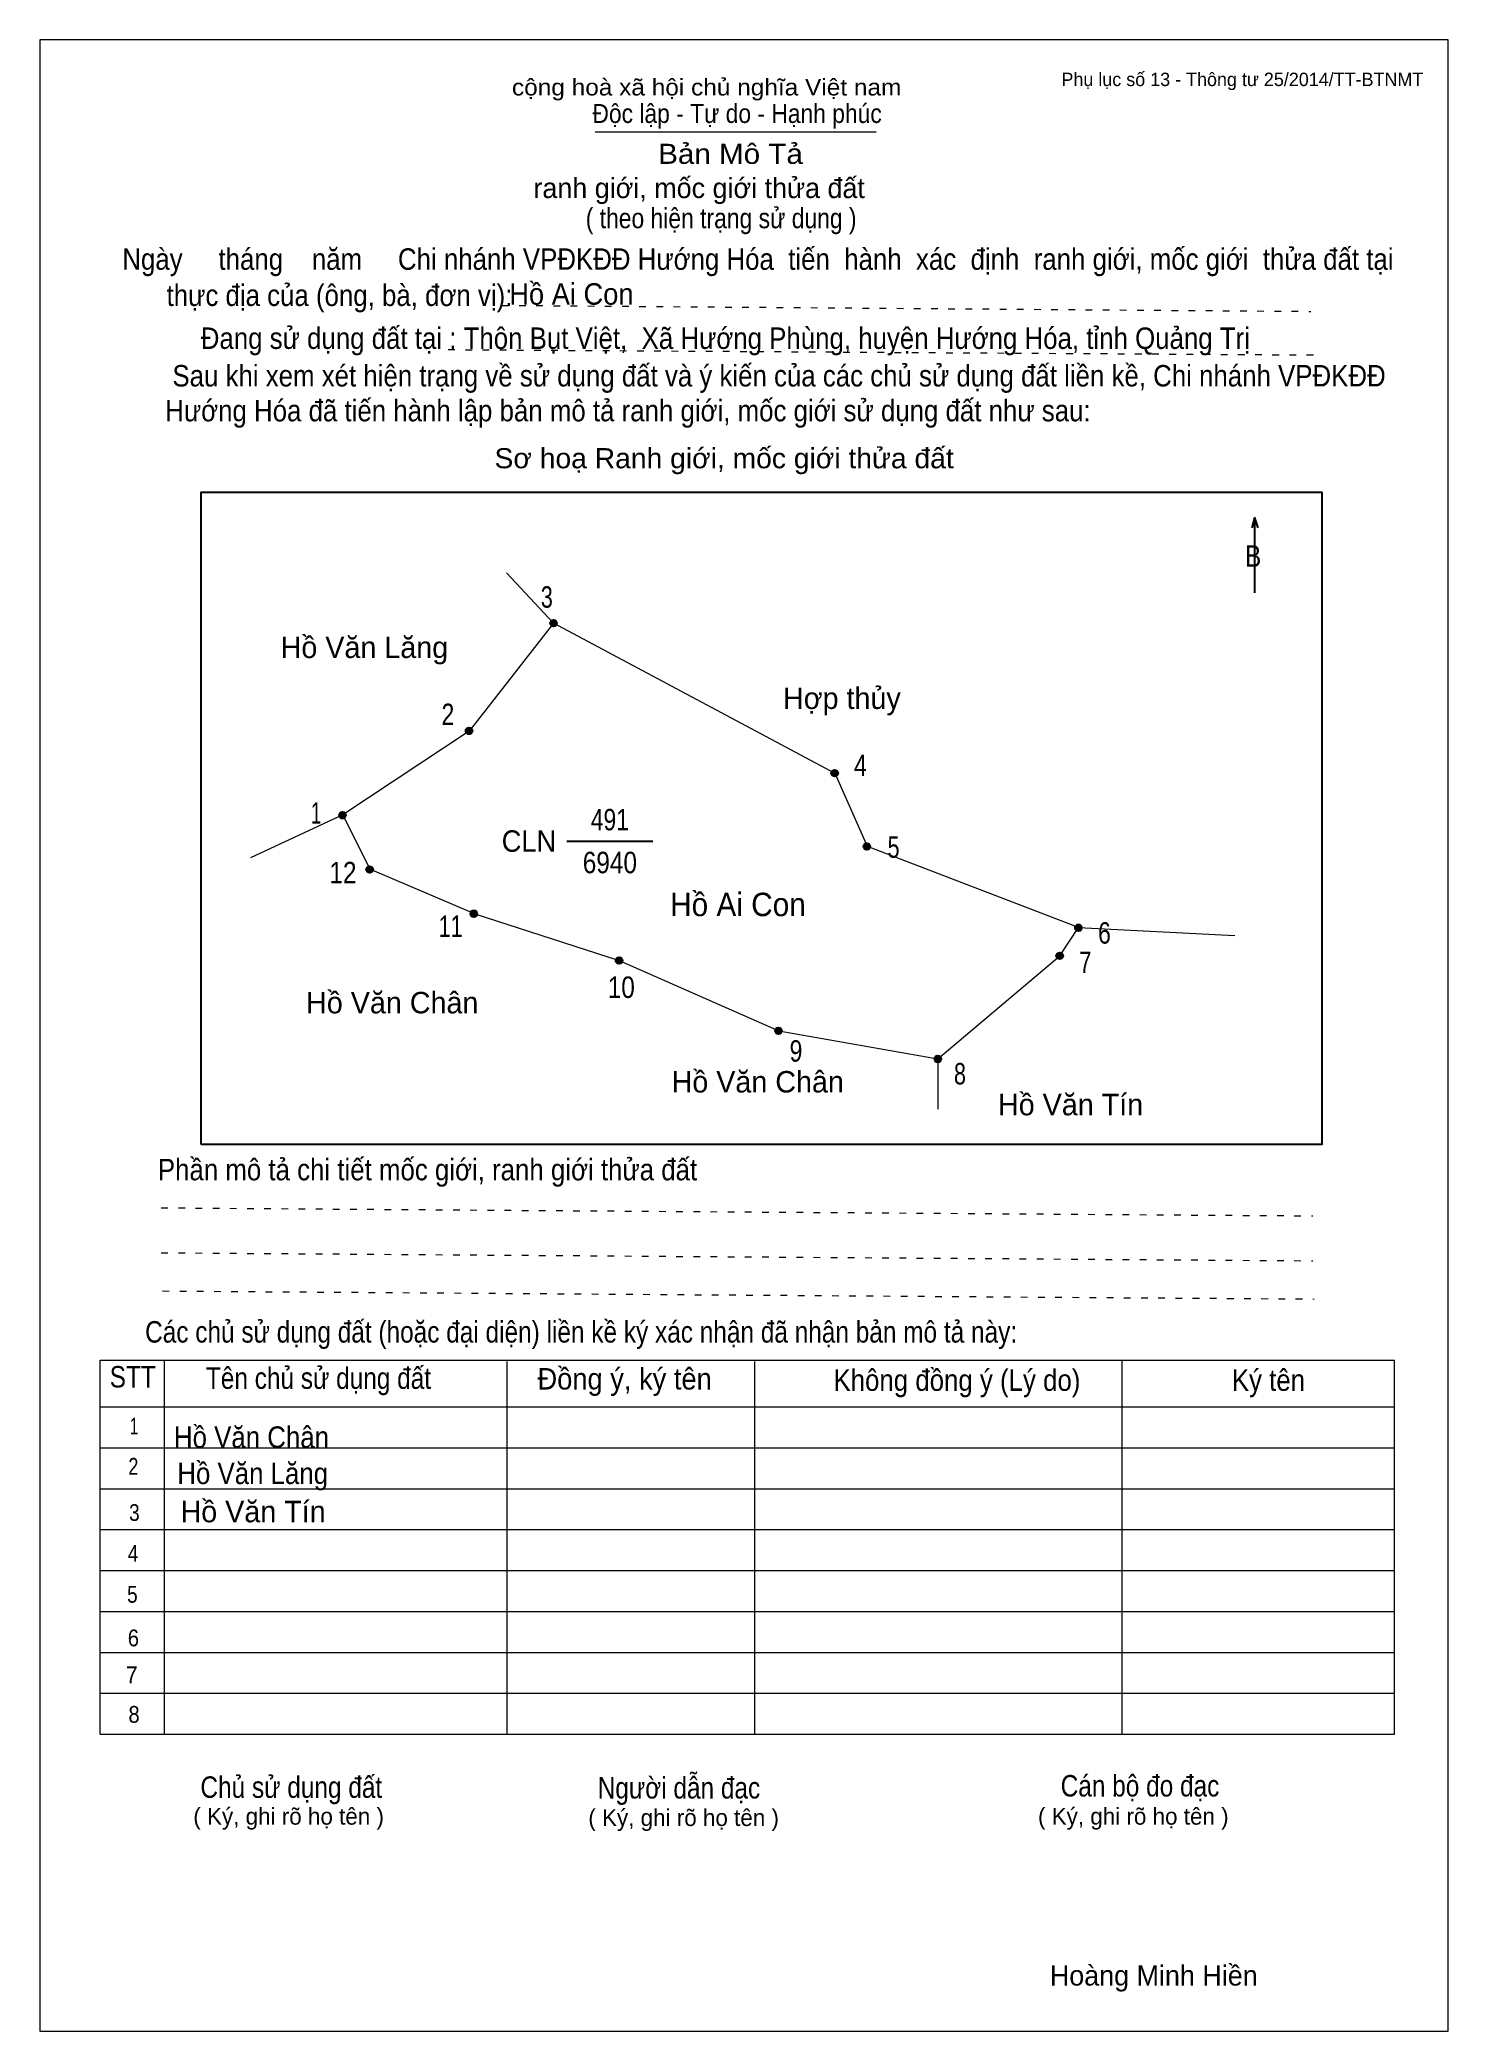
# Model space of a CAD drawing. Header units: centimetres. Extents: x 0 to 21, y 0 to 29.7.
import ezdxf
from ezdxf.enums import TextEntityAlignment as Align

# ---------------------------------------------------------------- set-up
doc = ezdxf.new("R2010")
doc.units = ezdxf.units.CM
doc.header["$LTSCALE"] = 0.13
doc.linetypes.add('DOTTED', pattern=[1.5, 0.3, -1.2])
for name, color, linetype, lineweight in [('1', 7, 'Continuous', 13), ('32', 7, 'Continuous', 25), ('33', 7, 'Continuous', 25), ('6', 7, 'Continuous', 13), ('62', 7, 'Continuous', 13)]:
    doc.layers.add(name, color=color, linetype=linetype, lineweight=lineweight)
for name, color, linetype in [('2', 7, 'Continuous'), ('34', 7, 'Continuous'), ('63', 7, 'Continuous')]:
    doc.layers.add(name, color=color, linetype=linetype)

msp = doc.modelspace()

# ---------------------------------------------------------------- hatches: boundary and pattern name
at = {"layer": '32'}
for points in [[(7.7086, 21, 1), (7.6086, 21, 1)], [(6.4505, 19.3925, 1), (6.3505, 19.3925, 1)], [(11.9022, 18.7634, 1), (11.8022, 18.7634, 1)], [(4.5634, 18.1344, 1), (4.4634, 18.1344, 1)], [(12.3823, 17.6682, 1), (12.2823, 17.6682, 1)], [(4.9681, 17.3251, 1), (4.8681, 17.3251, 1)], [(6.5204, 16.6667, 1), (6.4204, 16.6667, 1)], [(15.5366, 16.457, 1), (15.4366, 16.457, 1)], [(15.257, 16.0376, 1), (15.157, 16.0376, 1)], [(8.6871, 15.9677, 1), (8.5871, 15.9677, 1)], [(11.0634, 14.9194, 1), (10.9634, 14.9194, 1)], [(13.4398, 14.5, 1), (13.3398, 14.5, 1)]]:
    msp.add_hatch(color=256, dxfattribs=at).paths.add_polyline_path(points)

# ---------------------------------------------------------------- linework, layer by layer
at = {"layer": '1'}
msp.add_line((15.49, 16.46), (17.82, 16.34), dxfattribs=at)
msp.add_lwpolyline([(21, 0), (21, 29.7), (0, 29.7), (0, 0)], close=True, dxfattribs=at)
at = {"layer": '32'}
for centre in [(7.6586, 21), (6.4005, 19.3925), (11.8522, 18.7634), (4.5134, 18.1344), (12.3323, 17.6682), (4.9181, 17.3251), (6.4704, 16.6667), (15.4866, 16.457), (15.207, 16.0376), (8.6371, 15.9677), (11.0134, 14.9194), (13.3898, 14.5)]:
    msp.add_circle(centre, 0.05, dxfattribs=at)
at = {"layer": '33'}
msp.add_line((7.86, 17.75), (9.14, 17.75), dxfattribs=at)
at = {"layer": '6'}
for p, q in [((7.66, 21), (6.96, 21.75)), ((4.52, 18.14), (3.14, 17.5)), ((4.52, 18.14), (4.92, 17.33)), ((6.47, 16.67), (4.92, 17.33)), ((13.39, 14.5), (13.39, 13.75))]:
    msp.add_line(p, q, dxfattribs=at)
for points in [[(7.66, 21), (6.4, 19.39), (4.52, 18.14)], [(13.39, 14.5), (15.21, 16.04), (15.49, 16.46), (12.34, 17.67), (11.86, 18.76), (7.66, 21)], [(6.47, 16.67), (8.64, 15.97), (11.02, 14.92), (13.39, 14.5)]]:
    msp.add_lwpolyline(points, dxfattribs=at)
at = {"layer": '62'}
for p, q in [((8.28, 28.33), (12.47, 28.33)), ((0.9, 10.01), (20.2, 10.01)), ((0.9, 4.43), (0.9, 10.01)), ((1.86, 4.43), (1.86, 10.01)), ((6.97, 4.43), (6.97, 9.99)), ((10.66, 4.43), (10.66, 9.99)), ((16.14, 4.43), (16.14, 10.01)), ((20.2, 4.43), (20.2, 10.01)), ((0.9, 9.31), (20.2, 9.31)), ((0.9, 8.7), (20.2, 8.7)), ((0.9, 8.09), (20.2, 8.09)), ((0.9, 7.48), (20.2, 7.48)), ((0.9, 6.87), (20.2, 6.87)), ((0.9, 6.26), (20.2, 6.26)), ((0.9, 5.65), (20.2, 5.65)), ((0.9, 5.04), (20.2, 5.04)), ((0.9, 4.43), (20.2, 4.43))]:
    msp.add_line(p, q, dxfattribs=at)
at = {"layer": '62', "linetype": 'DOTTED'}
for p, q in [((6.89, 25.74), (18.95, 25.65)), ((6.09, 25.08), (19.04, 25)), ((1.81, 12.28), (18.98, 12.16)), ((1.81, 11.61), (18.98, 11.49)), ((1.83, 11.04), (19, 10.92))]:
    msp.add_line(p, q, dxfattribs=at)
at = {"layer": '62', "lineweight": 25}
for p, q in [((18.11, 22.58), (18.11, 21.45)), ((18.11, 22.57), (18.07, 22.42)), ((18.11, 22.57), (18.16, 22.42))]:
    msp.add_line(p, q, dxfattribs=at)
msp.add_lwpolyline([(2.4, 13.23), (19.12, 13.23), (19.12, 22.95), (2.4, 22.95)], close=True, dxfattribs=at)

# ---------------------------------------------------------------- texts
at = {"layer": '2', "width": 0.95}
msp.add_text('Hồ Ai Con', height=0.3494, dxfattribs=at).set_placement((10.41, 16.63), align=Align.CENTER)
msp.add_text('Hồ Ai Con', height=0.3494, dxfattribs=at).set_placement((10.41, 16.63), align=Align.CENTER)
at = {"layer": '32'}
for s, width, p in [('3', 0.75, (7.56, 21.23)), ('2', 0.8, (6.085, 19.48)), ('4', 0.8, (12.235, 18.72)), ('1', 0.65, (4.12, 18.01)), ('5', 0.75, (12.73, 17.5)), ('12', 0.85, (4.52, 17.12)), ('11', 0.75, (6.125, 16.32)), ('6', 0.8, (15.875, 16.22)), ('7', 0.75, (15.59, 15.78)), ('10', 0.85, (8.67, 15.41)), ('9', 0.8, (11.275, 14.46)), ('8', 0.75, (13.72, 14.12))]:
    msp.add_text(s, height=0.32, dxfattribs=dict(at, width=width)).set_placement(p, align=Align.CENTER)
at = {"layer": '33'}
for s, p in [('Hồ Văn Lăng', (4.84, 20.48)), ('Hợp thủy', (11.96, 19.72)), ('Hồ Văn Chân', (5.255, 15.18)), ('Hồ Văn Chân', (10.705, 14)), ('Hồ Văn Tín', (15.37, 13.66)), ('Hồ Văn Tín', (3.18, 7.59))]:
    msp.add_text(s, height=0.32, dxfattribs=at).set_placement(p, align=Align.CENTER)
for s, width, p in [('491', 0.8, (8.5, 17.91)), ('6940', 0.85, (8.5, 17.27))]:
    msp.add_text(s, height=0.32, dxfattribs=dict(at, width=width)).set_placement(p, align=Align.CENTER)
at = {"layer": '33', "width": 0.95}
msp.add_text('CLN', height=0.32, dxfattribs=at).set_placement((7.7, 17.59), align=Align.RIGHT)
at = {"layer": '34'}
for s, width, p in [('Hồ Ai Con', 0.95, (7, 25.75)), ('Hồ Văn Chân', 0.9, (2, 8.7)), ('Hồ Văn Lăng', 0.9, (2.05, 8.16))]:
    msp.add_text(s, height=0.32, dxfattribs=dict(at, width=width)).set_placement(p)
at = {"layer": '62'}
for s, height, width, p in [('cộng hoà xã hội chủ nghĩa Việt nam', 0.2474, 1.1, (7.04, 28.87)), ('Độc lập - Tự do - Hạnh phúc', 0.2828, 0.9, (8.24, 28.46)), ('Bản Mô Tả', 0.3, 1.1, (9.22, 27.85)), ('( theo hiện trạng sử dụng )', 0.3, 0.85, (8.14, 26.89)), ('Ngày     tháng    năm     Chi nhánh VPĐKĐĐ Hướng Hóa  tiến  hành  xác  định  ranh giới, mốc giới  thửa đất tại ', 0.32, 0.9, (1.23, 26.27)), ('thực địa của (ông, bà, đơn vị): ', 0.32, 0.9, (1.89, 25.73)), ('Đang sử dụng đất tại : Thôn Bụt Việt,  Xã Hướng Phùng, huyện Hướng Hóa, tỉnh Quảng Trị', 0.32, 0.9, (2.4, 25.09)), (' Sau khi xem xét hiện trạng về sử dụng đất và ý kiến của các chủ sử dụng đất liền kề, Chi nhánh VPĐKĐĐ ', 0.32, 0.9, (1.87, 24.53)), ('Hướng Hóa đã tiến hành lập bản mô tả ranh giới, mốc giới sử dụng đất như sau:', 0.32, 0.9, (1.87, 24.01)), ('Sơ hoạ Ranh giới, mốc giới thửa đất', 0.3, 1.05, (6.78, 23.31)), ('B', 0.32, 0.85, (17.97, 21.84)), ('Phần mô tả chi tiết mốc giới, ranh giới thửa đất ', 0.32, 0.9, (1.76, 12.69)), ('Các chủ sử dụng đất (hoặc đại diện) liền kề ký xác nhận đã nhận bản mô tả này:', 0.32, 0.85, (1.57, 10.27))]:
    msp.add_text(s, height=height, dxfattribs=dict(at, width=width)).set_placement(p)
msp.add_text('ranh giới, mốc giới thửa đất', height=0.3, dxfattribs=at).set_placement((7.36, 27.34))
for s, height, width, p in [('STT', 0.32, 0.85, (1.385, 9.6)), ('Tên chủ sử dụng đất', 0.32, 0.85, (4.155, 9.58)), ('Đồng ý, ký tên', 0.32, 0.95, (8.72, 9.57)), ('Không đồng ý (Lý do)', 0.32, 0.9, (13.675, 9.55)), ('Ký tên', 0.32, 0.9, (18.32, 9.55)), ('1', 0.25, 0.7, (1.405, 8.9)), ('2', 0.25, 0.8, (1.395, 8.3)), ('3', 0.25, 0.85, (1.41, 7.61)), ('4', 0.25, 0.85, (1.39, 7)), ('5', 0.25, 0.85, (1.38, 6.39)), ('6', 0.25, 0.9, (1.395, 5.74)), ('7', 0.25, 0.95, (1.37, 5.19)), ('8', 0.25, 0.9, (1.405, 4.6)), ('Người dẫn đạc', 0.32, 0.85, (9.53, 3.47)), ('Chủ sử dụng đất', 0.32, 0.85, (3.75, 3.48)), ('Cán bộ đo đạc', 0.32, 0.85, (16.405, 3.5))]:
    msp.add_text(s, height=height, dxfattribs=dict(at, width=width)).set_placement(p, align=Align.CENTER)
for p in [(3.71, 3.08), (9.6, 3.06), (16.305, 3.08)]:
    msp.add_text('( Ký, ghi rõ họ tên )', height=0.25, dxfattribs=at).set_placement(p, align=Align.CENTER)
at = {"layer": '63'}
msp.add_text('Phụ lục số 13 - Thông tư 25/2014/TT-BTNMT', height=0.2, dxfattribs=at).set_placement((20.63, 29.01), align=Align.RIGHT)
msp.add_text('Hoàng Minh Hiền', height=0.3, dxfattribs=at).set_placement((16.61, 0.68), align=Align.CENTER)

doc.saveas('drawing.dxf')
